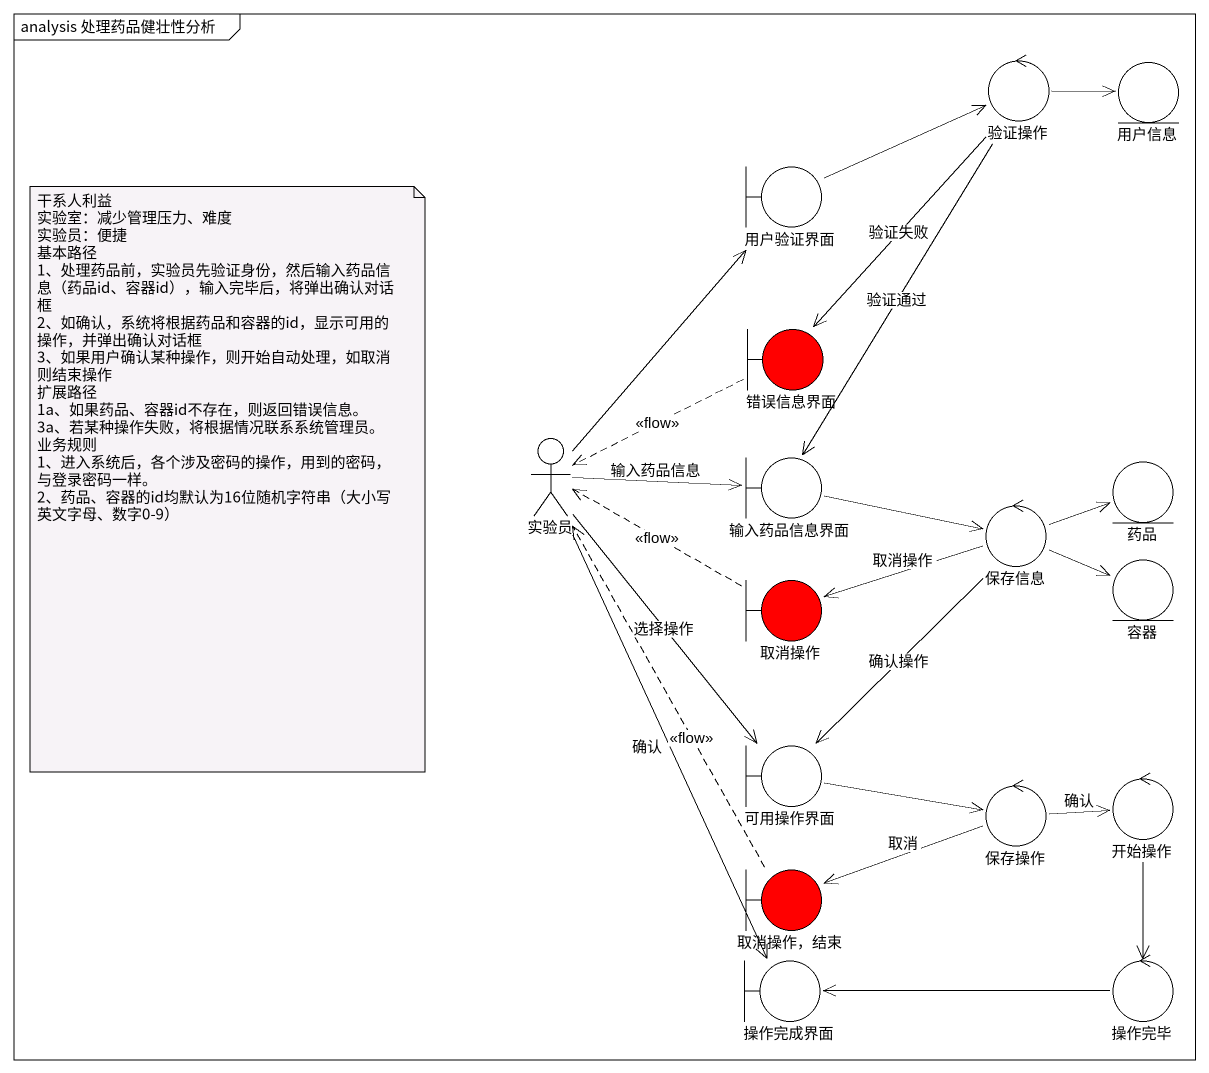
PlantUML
@startuml
mainframe analysis 处理药品健壮性分析
control 验证操作
entity 用户信息
boundary 用户验证界面
boundary 错误信息界面 #FF0000
actor 实验员
boundary 输入药品信息界面
entity 药品
control 保存信息
boundary 取消操作 #FF0000
entity 容器
boundary 可用操作界面
control 保存操作
control 开始操作
boundary "取消操作，结束" as 取消操作_结束 #FF0000
boundary 操作完成界面
control 操作完毕
验证操作 -right-> 用户信息
验证操作 --> 错误信息界面 : 验证失败
验证操作 --> 输入药品信息界面 : 验证通过
用户验证界面 -right-> 验证操作
错误信息界面 .left.> 实验员 : <<flow>>
实验员 -up-> 用户验证界面
实验员 -right-> 输入药品信息界面 : 输入药品信息
实验员 --> 可用操作界面 : 选择操作
实验员 --> 操作完成界面 : 确认
输入药品信息界面 -right-> 保存信息
保存信息 -right-> 药品
保存信息 -left-> 取消操作 : 取消操作
保存信息 -right-> 容器
保存信息 --> 可用操作界面 : 确认操作
取消操作 .left.> 实验员 : <<flow>>
可用操作界面 -right-> 保存操作
保存操作 -right-> 开始操作 : 确认
保存操作 -left-> 取消操作_结束 : 取消
开始操作 --> 操作完毕
取消操作_结束 .up.> 实验员 : <<flow>>
操作完毕 -left-> 操作完成界面
note as N1
  干系人利益
  实验室：减少管理压力、难度
  实验员：便捷
  基本路径
  1、处理药品前，实验员先验证身份，然后输入药品信息（药品id、容器id），输入完毕后，将弹出确认对话框
  2、如确认，系统将根据药品和容器的id，显示可用的操作，并弹出确认对话框
  3、如果用户确认某种操作，则开始自动处理，如取消则结束操作
  扩展路径
  1a、如果药品、容器id不存在，则返回错误信息。
  3a、若某种操作失败，将根据情况联系系统管理员。
  业务规则
  1、进入系统后，各个涉及密码的操作，用到的密码，与登录密码一样。
  2、药品、容器的id均默认为16位随机字符串（大小写英文字母、数字0-9）
end note
@enduml
